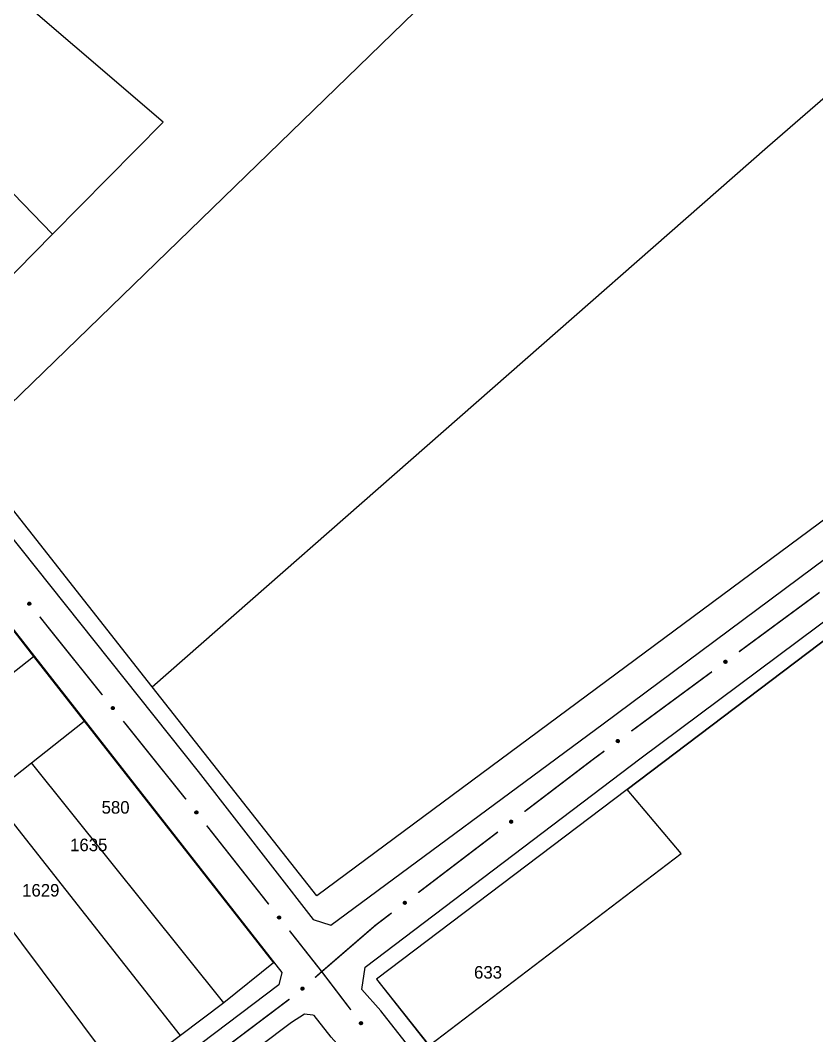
# Model space of a CAD drawing. Extents: x 200123 to 201542, y 4839549 to 4841240.
# Drawn here: x 200972.4 to 201067.7, y 4840145.4 to 4840266.9 of the extents above; entities that cross this region are included whole.
import ezdxf
from ezdxf.enums import TextEntityAlignment as Align

# ---------------------------------------------------------------- set-up
doc = ezdxf.new("R2010")
doc.units = 0
doc.header["$LTSCALE"] = 1.5
doc.header["$MEASUREMENT"] = 0
for name, color, linetype in [('CD_MALHA_LOTES', 7, 'CONTINUOUS'), ('RU-QUADRA', 210, 'CONTINUOUS'), ('SV-EIXO-RUA-PAV', 20, 'CONTINUOUS'), ('SV-RUA-PAVIM', 7, 'CONTINUOUS'), ('Th_NmrPort', 1, 'CONTINUOUS')]:
    doc.layers.add(name, color=color, linetype=linetype)

msp = doc.modelspace()

# ---------------------------------------------------------------- linework, layer by layer
at = {"layer": 'CD_MALHA_LOTES', "linetype": 'Continuous', "flags": 128}
for points in [[(200988.18, 4840187.11), (201061.83, 4840251.72), (201098.76, 4840283.81), (201146.79, 4840324.45), (201154.39, 4840330.88)], [(200965.7, 4840215.64), (201041.16, 4840288.82)], [(200989.48, 4840254.69), (200957.46, 4840282.14), (200952.09, 4840287.36)], [(201159.21, 4840274.3), (201007.89, 4840162.1), (200988.18, 4840187.11)], [(200976.24, 4840241.26), (200989.48, 4840254.69)], [(200976.24, 4840241.26), (200965.67, 4840252.17)], [(200959.16, 4840223.94), (200976.24, 4840241.26)], [(201045.03, 4840174.84), (201121.18, 4840232.46)], [(200988.18, 4840187.11), (200965.7, 4840215.64)], [(200969.54, 4840196.39), (200973.98, 4840190.73)], [(200958.04, 4840178.22), (200973.98, 4840190.73)], [(200973.98, 4840190.73), (200980.04, 4840183.01)], [(200973.71, 4840178.03), (200980.04, 4840183.01)], [(200980.04, 4840183.01), (201002.69, 4840154.1)], [(200968.88, 4840174.17), (200973.71, 4840178.03)], [(200996.74, 4840149.31), (200973.71, 4840178.03)], [(200991.55, 4840145.37), (200968.88, 4840174.17)], [(201045.03, 4840174.84), (201015.04, 4840152.15)], [(201051.48, 4840167.18), (201045.03, 4840174.84)], [(200984.72, 4840140.2), (200962.86, 4840169.36)], [(201021.31, 4840144.18), (201051.48, 4840167.18)], [(201002.69, 4840154.1), (200996.74, 4840149.31)], [(201015.04, 4840152.15), (201021.31, 4840144.18)], [(200996.74, 4840149.31), (200991.55, 4840145.37)], [(200991.55, 4840145.37), (200984.72, 4840140.2)]]:
    msp.add_lwpolyline(points, dxfattribs=at)
at = {"layer": 'RU-QUADRA', "linetype": 'Continuous', "flags": 128}
msp.add_lwpolyline([(201159.21, 4840159.42), (201182.62, 4840177.05), (201180.33, 4840180.96), (201218.33, 4840208.17), (201234.5, 4840219.93), (201188.58, 4840283.1), (201172.4, 4840271.33), (201159.21, 4840261.33), (201133.96, 4840242.16), (201129.5, 4840238.78), (201121.18, 4840232.46), (201045.03, 4840174.84), (201015.04, 4840152.15), (201065.11, 4840088.54)], close=True, dxfattribs=at)
for points in [[(201159.21, 4840274.3), (201007.89, 4840162.1), (200988.18, 4840187.11), (200965.7, 4840215.64), (200959.16, 4840223.94), (200930.28, 4840260.59), (200930.5, 4840262.81), (200936.39, 4840269.5)], [(200923.92, 4840254.61), (201002.69, 4840154.1), (200996.74, 4840149.31), (200991.55, 4840145.37), (200984.72, 4840140.2), (200977.49, 4840134.72), (200972.11, 4840130.63)]]:
    msp.add_lwpolyline(points, dxfattribs=at)
at = {"layer": 'SV-EIXO-RUA-PAV', "const_width": 0.18}
for points in [[(201058.399436, 4840191.297661), (201068.0595, 4840198.416871)], [(200976.91, 4840192.75), (200974.715581, 4840195.498492)], [(200977.212018, 4840192.373145), (200976.91, 4840192.75)], [(200982.214962, 4840186.130505), (200977.212018, 4840192.373145)], [(201045.51935, 4840181.80538), (201055.179414, 4840188.92459)], [(200992.22085, 4840173.645226), (200984.716434, 4840183.009185)], [(201040.692825, 4840178.241095), (201040.98, 4840178.46)], [(201040.98, 4840178.46), (201042.299328, 4840179.43231)], [(201032.739908, 4840172.178826), (201040.692825, 4840178.241095)], [(201002.127618, 4840161.081189), (200994.701859, 4840170.507647)], [(201020.015241, 4840162.479195), (201029.558741, 4840169.753918)], [(201014.9, 4840158.58), (201016.834074, 4840160.054287)], [(201008.47, 4840153.03), (201004.602871, 4840157.939037)], [(201008.47, 4840153.03), (201014.469948, 4840158.208804)], [(201014.469948, 4840158.208804), (201014.9, 4840158.58)], [(201007.665317, 4840152.318491), (201008.414464, 4840152.980895)], [(201008.414464, 4840152.980895), (201008.47, 4840153.03)], [(201008.92482, 4840152.432723), (201008.47, 4840153.03)], [(201011.953991, 4840148.454768), (201008.92482, 4840152.432723)], [(200995.025766, 4840142.519384), (201004.606224, 4840149.745367)]]:
    msp.add_lwpolyline(points, dxfattribs=at)
at = {"layer": 'SV-EIXO-RUA-PAV'}
for points in [[(200973.47133, 4840196.880476), (200973.422654, 4840196.885235), (200973.381792, 4840196.899279), (200973.351083, 4840196.920802), (200973.328905, 4840196.946896), (200973.309223, 4840196.976148), (200973.295885, 4840197.010018), (200973.28941, 4840197.050889), (200973.293841, 4840197.099751), (200973.310978, 4840197.140665), (200973.330468, 4840197.171901), (200973.356347, 4840197.196593), (200973.385083, 4840197.215237), (200973.420724, 4840197.227928), (200973.462206, 4840197.234086), (200973.511232, 4840197.228441), (200973.551197, 4840197.214398), (200973.580354, 4840197.192801), (200973.605013, 4840197.166627), (200973.624749, 4840197.136523), (200973.63765, 4840197.1032), (200973.643775, 4840197.061422), (200973.637562, 4840197.013108), (200973.624011, 4840196.973087), (200973.602829, 4840196.943635), (200973.576514, 4840196.919938), (200973.547415, 4840196.89984), (200973.513926, 4840196.885016), (200973.47133, 4840196.880476)], [(201056.608454, 4840190.1145), (201056.615091, 4840190.162956), (201056.630703, 4840190.203244), (201056.653397, 4840190.233099), (201056.680329, 4840190.254252), (201056.71032, 4840190.272789), (201056.74468, 4840190.284807), (201056.78577, 4840190.289699), (201056.834425, 4840190.283382), (201056.874645, 4840190.264676), (201056.905105, 4840190.243994), (201056.928779, 4840190.21718), (201056.946298, 4840190.187744), (201056.957602, 4840190.15164), (201056.962152, 4840190.109951), (201056.954617, 4840190.06118), (201056.93904, 4840190.021787), (201056.916332, 4840189.993487), (201056.889225, 4840189.969857), (201056.85838, 4840189.9513), (201056.824583, 4840189.939697), (201056.7826, 4840189.935191), (201056.734562, 4840189.943266), (201056.695095, 4840189.958354), (201056.666483, 4840189.980658), (201056.643821, 4840190.00787), (201056.624863, 4840190.037724), (201056.611344, 4840190.07176), (201056.608454, 4840190.1145)], [(200983.469652, 4840184.388886), (200983.420967, 4840184.393556), (200983.380079, 4840184.407525), (200983.349331, 4840184.428991), (200983.327105, 4840184.455045), (200983.307369, 4840184.48426), (200983.29397, 4840184.518106), (200983.287419, 4840184.558965), (200983.291761, 4840184.607835), (200983.308823, 4840184.64878), (200983.328256, 4840184.680052), (200983.354089, 4840184.704792), (200983.382792, 4840184.723488), (200983.418409, 4840184.736244), (200983.45988, 4840184.742478), (200983.508915, 4840184.736923), (200983.548906, 4840184.722954), (200983.578103, 4840184.70141), (200983.60281, 4840184.675281), (200983.622601, 4840184.645213), (200983.635563, 4840184.611914), (200983.641765, 4840184.570148), (200983.635641, 4840184.521822), (200983.622163, 4840184.481777), (200983.601035, 4840184.452286), (200983.574763, 4840184.42854), (200983.545701, 4840184.408389), (200983.51224, 4840184.393503), (200983.469652, 4840184.388886)], [(201043.728368, 4840180.622219), (201043.735005, 4840180.670675), (201043.750618, 4840180.710964), (201043.773311, 4840180.740819), (201043.800243, 4840180.761971), (201043.830234, 4840180.780508), (201043.864594, 4840180.792527), (201043.905684, 4840180.797418), (201043.954339, 4840180.791102), (201043.99456, 4840180.772396), (201044.025019, 4840180.751713), (201044.048693, 4840180.7249), (201044.066213, 4840180.695464), (201044.077516, 4840180.65936), (201044.082067, 4840180.61767), (201044.074531, 4840180.5689), (201044.058954, 4840180.529507), (201044.036246, 4840180.501206), (201044.009139, 4840180.477577), (201043.978294, 4840180.459019), (201043.944497, 4840180.447416), (201043.902514, 4840180.44291), (201043.854476, 4840180.450985), (201043.815009, 4840180.466073), (201043.786398, 4840180.488378), (201043.763735, 4840180.515589), (201043.744777, 4840180.545443), (201043.731258, 4840180.57948), (201043.728368, 4840180.622219)], [(200993.466671, 4840171.897737), (200993.418027, 4840171.902814), (200993.377258, 4840171.917125), (200993.34669, 4840171.938848), (200993.324683, 4840171.965087), (200993.305193, 4840171.994467), (200993.292077, 4840172.028423), (200993.285869, 4840172.069335), (200993.29062, 4840172.118168), (200993.308024, 4840172.158968), (200993.327718, 4840172.190076), (200993.353757, 4840172.214599), (200993.382615, 4840172.233055), (200993.418338, 4840172.245512), (200993.45986, 4840172.251399), (200993.508847, 4840172.245434), (200993.54872, 4840172.23113), (200993.577735, 4840172.209342), (200993.602223, 4840172.183008), (200993.621762, 4840172.152775), (200993.634444, 4840172.119368), (200993.640296, 4840172.077551), (200993.633767, 4840172.029279), (200993.619955, 4840171.989348), (200993.59858, 4840171.960034), (200993.572111, 4840171.93651), (200993.542881, 4840171.916603), (200993.509296, 4840171.901998), (200993.466671, 4840171.897737)], [(201030.968323, 4840170.966815), (201030.974174, 4840171.015372), (201030.989132, 4840171.055908), (201031.011339, 4840171.086126), (201031.037925, 4840171.107713), (201031.067612, 4840171.126733), (201031.101773, 4840171.139306), (201031.142778, 4840171.144862), (201031.191529, 4840171.139335), (201031.232047, 4840171.121283), (201031.262838, 4840171.101096), (201031.286943, 4840171.07467), (201031.304937, 4840171.045521), (201031.316824, 4840171.009605), (201031.322049, 4840170.967994), (201031.315304, 4840170.919108), (201031.300367, 4840170.879469), (201031.27812, 4840170.850804), (201031.251399, 4840170.826739), (201031.220859, 4840170.807684), (201031.187255, 4840170.795535), (201031.14535, 4840170.79035), (201031.097188, 4840170.797646), (201031.057482, 4840170.812092), (201031.028512, 4840170.833931), (201031.005412, 4840170.860771), (201030.985973, 4840170.890314), (201030.971904, 4840170.924128), (201030.968323, 4840170.966815)], [(201018.243656, 4840161.267184), (201018.249507, 4840161.315741), (201018.264465, 4840161.356277), (201018.286672, 4840161.386495), (201018.313258, 4840161.408081), (201018.342945, 4840161.427102), (201018.377105, 4840161.439675), (201018.418111, 4840161.445231), (201018.466862, 4840161.439703), (201018.50738, 4840161.421651), (201018.538171, 4840161.401465), (201018.562276, 4840161.375038), (201018.58027, 4840161.34589), (201018.592157, 4840161.309974), (201018.597382, 4840161.268363), (201018.590637, 4840161.219477), (201018.5757, 4840161.179837), (201018.553453, 4840161.151173), (201018.526732, 4840161.127107), (201018.496192, 4840161.108052), (201018.462588, 4840161.095904), (201018.420683, 4840161.090718), (201018.372521, 4840161.098015), (201018.332815, 4840161.112461), (201018.303845, 4840161.1343), (201018.280745, 4840161.16114), (201018.261306, 4840161.190683), (201018.247237, 4840161.224496), (201018.243656, 4840161.267184)], [(201003.367684, 4840159.329127), (201003.31904, 4840159.334204), (201003.278271, 4840159.348515), (201003.247703, 4840159.370238), (201003.225696, 4840159.396477), (201003.206205, 4840159.425857), (201003.19309, 4840159.459813), (201003.186881, 4840159.500725), (201003.191632, 4840159.549558), (201003.209037, 4840159.590358), (201003.22873, 4840159.621466), (201003.25477, 4840159.645989), (201003.283628, 4840159.664445), (201003.31935, 4840159.676902), (201003.360872, 4840159.682789), (201003.40986, 4840159.676824), (201003.449732, 4840159.66252), (201003.478747, 4840159.640732), (201003.503235, 4840159.614398), (201003.522774, 4840159.584165), (201003.535456, 4840159.550758), (201003.541308, 4840159.508941), (201003.53478, 4840159.460669), (201003.520967, 4840159.420738), (201003.499593, 4840159.391424), (201003.473123, 4840159.3679), (201003.443894, 4840159.347993), (201003.410309, 4840159.333388), (201003.367684, 4840159.329127)], [(201005.986468, 4840150.980976), (201005.988775, 4840151.02983), (201006.000749, 4840151.071345), (201006.020702, 4840151.103097), (201006.045649, 4840151.126558), (201006.073876, 4840151.147684), (201006.107033, 4840151.162706), (201006.147527, 4840151.171227), (201006.19655, 4840151.169256), (201006.238273, 4840151.154195), (201006.270448, 4840151.136299), (201006.29641, 4840151.111693), (201006.316474, 4840151.083929), (201006.330938, 4840151.048971), (201006.339173, 4840151.00785), (201006.335998, 4840150.958604), (201006.32398, 4840150.917983), (201006.303874, 4840150.887778), (201006.278972, 4840150.861835), (201006.249897, 4840150.840612), (201006.217264, 4840150.826054), (201006.175847, 4840150.817838), (201006.127282, 4840150.821616), (201006.086631, 4840150.833139), (201006.056152, 4840150.852815), (201006.031163, 4840150.877907), (201006.009629, 4840150.90596), (201005.993141, 4840150.938661), (201005.986468, 4840150.980976)], [(201013.165126, 4840146.682584), (201013.116572, 4840146.688459), (201013.076044, 4840146.703437), (201013.045836, 4840146.725659), (201013.024263, 4840146.752256), (201013.005258, 4840146.781952), (201012.992701, 4840146.816119), (201012.987165, 4840146.857128), (201012.992717, 4840146.905875), (201013.010789, 4840146.946385), (201013.030991, 4840146.977165), (201013.057429, 4840147.001257), (201013.086587, 4840147.019237), (201013.122509, 4840147.031106), (201013.164122, 4840147.03631), (201013.213005, 4840147.029542), (201013.252637, 4840147.014585), (201013.281291, 4840146.992324), (201013.305343, 4840146.965591), (201013.324383, 4840146.935042), (201013.336515, 4840146.901431), (201013.341679, 4840146.859524), (201013.334359, 4840146.811365), (201013.319893, 4840146.771666), (201013.29804, 4840146.742708), (201013.271188, 4840146.719621), (201013.241636, 4840146.700196), (201013.207816, 4840146.686144), (201013.165126, 4840146.682584)]]:
    msp.add_lwpolyline(points, close=True, dxfattribs=at)
for points in [[(200973.47133, 4840196.880476), (200973.28941, 4840197.050889)], [(200973.513926, 4840196.885016), (200973.293841, 4840197.099751)], [(200973.493509, 4840196.884525), (200973.295294, 4840197.07374)], [(200973.422654, 4840196.885235), (200973.295885, 4840197.010018)], [(200973.444921, 4840196.884146), (200973.297591, 4840197.024937)], [(200973.52783, 4840196.896212), (200973.304925, 4840197.116351)], [(200973.399326, 4840196.893141), (200973.308848, 4840196.98678)], [(200973.381792, 4840196.899279), (200973.309223, 4840196.976148)], [(200973.547415, 4840196.89984), (200973.310978, 4840197.140665)], [(200973.558745, 4840196.912165), (200973.322434, 4840197.151283)], [(200973.576514, 4840196.919938), (200973.330468, 4840197.171901)], [(200973.588388, 4840196.934086), (200973.346546, 4840197.184503)], [(200973.602829, 4840196.943635), (200973.356347, 4840197.196593)], [(200973.611856, 4840196.961553), (200973.37299, 4840197.20387)], [(200973.624011, 4840196.973087), (200973.385083, 4840197.215237)], [(200973.630216, 4840196.995419), (200973.406674, 4840197.218541)], [(200973.637562, 4840197.013108), (200973.420724, 4840197.227928)], [(200973.637077, 4840197.039311), (200973.443764, 4840197.228947)], [(200973.643775, 4840197.061422), (200973.462206, 4840197.234086)], [(200973.635417, 4840197.08513), (200973.491922, 4840197.225491)], [(200973.63765, 4840197.1032), (200973.511232, 4840197.228441)], [(200973.627995, 4840197.122856), (200973.5356, 4840197.216711)], [(200973.624749, 4840197.136523), (200973.551197, 4840197.214398)], [(201056.608454, 4840190.1145), (201056.78577, 4840190.289699)], [(201056.611344, 4840190.07176), (201056.834425, 4840190.283382)], [(201056.611643, 4840190.092181), (201056.808376, 4840190.282935)], [(201056.613142, 4840190.140747), (201056.759521, 4840190.282526)], [(201056.615091, 4840190.162956), (201056.74468, 4840190.284807)], [(201056.621995, 4840190.057434), (201056.850584, 4840190.271665)], [(201056.623892, 4840190.185961), (201056.720959, 4840190.272752)], [(201056.624863, 4840190.037724), (201056.874645, 4840190.264676)], [(201056.630703, 4840190.203244), (201056.71032, 4840190.272789)], [(201056.636741, 4840190.025925), (201056.884813, 4840190.252819)], [(201056.643821, 4840190.00787), (201056.905105, 4840190.243994)], [(201056.657499, 4840189.995458), (201056.917077, 4840190.22744)], [(201056.666483, 4840189.980658), (201056.928779, 4840190.21718)], [(201056.684039, 4840189.970946), (201056.935407, 4840190.200268)], [(201056.695095, 4840189.958354), (201056.946298, 4840190.187744)], [(201056.71717, 4840189.951291), (201056.948765, 4840190.166042)], [(201056.734562, 4840189.943266), (201056.957602, 4840190.15164)], [(201056.760764, 4840189.942738), (201056.95773, 4840190.128577)], [(201056.7826, 4840189.935191), (201056.962152, 4840190.109951)], [(201056.806613, 4840189.942626), (201056.952415, 4840190.080589)], [(201056.824583, 4840189.939697), (201056.954617, 4840190.06118)], [(201056.844598, 4840189.948584), (201056.941954, 4840190.037284)], [(201056.85838, 4840189.9513), (201056.93904, 4840190.021787)], [(200983.51224, 4840184.393503), (200983.291761, 4840184.607835)], [(200983.526123, 4840184.404725), (200983.302815, 4840184.624455)], [(200983.545701, 4840184.408389), (200983.308823, 4840184.64878)], [(200983.557009, 4840184.420735), (200983.320259, 4840184.659419)], [(200983.574763, 4840184.42854), (200983.328256, 4840184.680052)], [(200983.586611, 4840184.44271), (200983.344311, 4840184.692684)], [(200983.601035, 4840184.452286), (200983.354089, 4840184.704792)], [(200983.610029, 4840184.47022), (200983.370719, 4840184.712099)], [(200983.622163, 4840184.481777), (200983.382792, 4840184.723488)], [(200983.628326, 4840184.504119), (200983.404376, 4840184.726832)], [(200983.635641, 4840184.521822), (200983.418409, 4840184.736244)], [(200983.635108, 4840184.548024), (200983.441447, 4840184.737306)], [(200983.641765, 4840184.570148), (200983.45988, 4840184.742478)], [(200983.633363, 4840184.59384), (200983.489611, 4840184.733938)], [(200983.635563, 4840184.611914), (200983.508915, 4840184.736923)], [(200983.625872, 4840184.631553), (200983.533305, 4840184.725238)], [(200983.622601, 4840184.645213), (200983.548906, 4840184.722954)], [(200983.469652, 4840184.388886), (200983.287419, 4840184.558965)], [(200983.491823, 4840184.392975), (200983.293262, 4840184.581826)], [(200983.420967, 4840184.393556), (200983.29397, 4840184.518106)], [(200983.443236, 4840184.392507), (200983.295648, 4840184.533028)], [(200983.397625, 4840184.401418), (200983.306975, 4840184.494892)], [(200983.380079, 4840184.407525), (200983.307369, 4840184.48426)], [(201043.728368, 4840180.622219), (201043.905684, 4840180.797418)], [(201043.731258, 4840180.57948), (201043.954339, 4840180.791102)], [(201043.731557, 4840180.599901), (201043.928291, 4840180.790655)], [(201043.733056, 4840180.648467), (201043.879436, 4840180.790246)], [(201043.735005, 4840180.670675), (201043.864594, 4840180.792527)], [(201043.741909, 4840180.565154), (201043.970498, 4840180.779384)], [(201043.743806, 4840180.69368), (201043.840873, 4840180.780471)], [(201043.744777, 4840180.545443), (201043.99456, 4840180.772396)], [(201043.750618, 4840180.710964), (201043.830234, 4840180.780508)], [(201043.756655, 4840180.533645), (201044.004727, 4840180.760539)], [(201043.763735, 4840180.515589), (201044.025019, 4840180.751713)], [(201043.777414, 4840180.503177), (201044.036991, 4840180.73516)], [(201043.786398, 4840180.488378), (201044.048693, 4840180.7249)], [(201043.803954, 4840180.478665), (201044.055321, 4840180.707988)], [(201043.815009, 4840180.466073), (201044.066213, 4840180.695464)], [(201043.837084, 4840180.45901), (201044.068679, 4840180.673761)], [(201043.854476, 4840180.450985), (201044.077516, 4840180.65936)], [(201043.880679, 4840180.450457), (201044.077644, 4840180.636297)], [(201043.902514, 4840180.44291), (201044.082067, 4840180.61767)], [(201043.926527, 4840180.450346), (201044.072329, 4840180.588309)], [(201043.944497, 4840180.447416), (201044.074531, 4840180.5689)], [(201043.964512, 4840180.456304), (201044.061868, 4840180.545003)], [(201043.978294, 4840180.459019), (201044.058954, 4840180.529507)], [(200993.466671, 4840171.897737), (200993.285869, 4840172.069335)], [(200993.509296, 4840171.901998), (200993.29062, 4840172.118168)], [(200993.488876, 4840171.901641), (200993.291903, 4840172.092147)], [(200993.418027, 4840171.902814), (200993.292077, 4840172.028423)], [(200993.440287, 4840171.901579), (200993.29388, 4840172.04333)], [(200993.523273, 4840171.913103), (200993.301812, 4840172.134694)], [(200993.394752, 4840171.910872), (200993.304888, 4840172.005101)], [(200993.377258, 4840171.917125), (200993.305193, 4840171.994467)], [(200993.542881, 4840171.916603), (200993.308024, 4840172.158968)], [(200993.554292, 4840171.928853), (200993.319549, 4840172.169511)], [(200993.572111, 4840171.93651), (200993.327718, 4840172.190076)], [(200993.584077, 4840171.95058), (200993.343878, 4840172.202573)], [(200993.59858, 4840171.960034), (200993.353757, 4840172.214599)], [(200993.607724, 4840171.977893), (200993.370448, 4840172.221767)], [(200993.619955, 4840171.989348), (200993.382615, 4840172.233055)], [(200993.626305, 4840172.011638), (200993.404228, 4840172.236217)], [(200993.633767, 4840172.029279), (200993.418338, 4840172.245512)], [(200993.633454, 4840172.055485), (200993.441385, 4840172.246381)], [(200993.640296, 4840172.077551), (200993.45986, 4840172.251399)], [(200993.632093, 4840172.101313), (200993.489519, 4840172.242609)], [(200993.634444, 4840172.119368), (200993.508847, 4840172.245434)], [(200993.624918, 4840172.139087), (200993.533138, 4840172.233544)], [(200993.621762, 4840172.152775), (200993.54872, 4840172.23113)], [(201030.968323, 4840170.966815), (201031.142778, 4840171.144862)], [(201030.971873, 4840170.944551), (201031.165491, 4840171.138466)], [(201030.971904, 4840170.924128), (201031.191529, 4840171.139335)], [(201030.972585, 4840170.993135), (201031.116649, 4840171.137266)], [(201030.974174, 4840171.015372), (201031.101773, 4840171.139306)], [(201030.982601, 4840171.038517), (201031.07825, 4840171.126868)], [(201030.982786, 4840170.909976), (201031.207876, 4840171.12788)], [(201030.985973, 4840170.890314), (201031.232047, 4840171.121283)], [(201030.989132, 4840171.055908), (201031.067612, 4840171.126733)], [(201030.99804, 4840170.87871), (201031.242405, 4840171.109592)], [(201031.005412, 4840170.860771), (201031.262838, 4840171.101096)], [(201031.01929, 4840170.848583), (201031.275076, 4840171.084739)], [(201031.028512, 4840170.833931), (201031.286943, 4840171.07467)], [(201031.046223, 4840170.824504), (201031.293844, 4840171.057867)], [(201031.057482, 4840170.812092), (201031.304937, 4840171.045521)], [(201031.079668, 4840170.805388), (201031.307755, 4840171.023862)], [(201031.097188, 4840170.797646), (201031.316824, 4840171.009605)], [(201031.123395, 4840170.797542), (201031.317325, 4840170.986547)], [(201031.14535, 4840170.79035), (201031.322049, 4840170.967994)], [(201031.16924, 4840170.798173), (201031.312788, 4840170.938479)], [(201031.187255, 4840170.795535), (201031.315304, 4840170.919108)], [(201031.207123, 4840170.804746), (201031.30303, 4840170.89501)], [(201031.220859, 4840170.807684), (201031.300367, 4840170.879469)], [(201018.243656, 4840161.267184), (201018.418111, 4840161.445231)], [(201018.247205, 4840161.24492), (201018.440824, 4840161.438835)], [(201018.247237, 4840161.224496), (201018.466862, 4840161.439703)], [(201018.247918, 4840161.293504), (201018.391982, 4840161.437635)], [(201018.249507, 4840161.315741), (201018.377105, 4840161.439675)], [(201018.257934, 4840161.338885), (201018.353583, 4840161.427237)], [(201018.258119, 4840161.210345), (201018.483208, 4840161.428249)], [(201018.261306, 4840161.190683), (201018.50738, 4840161.421651)], [(201018.264465, 4840161.356277), (201018.342945, 4840161.427102)], [(201018.273373, 4840161.179079), (201018.517738, 4840161.409961)], [(201018.280745, 4840161.16114), (201018.538171, 4840161.401465)], [(201018.294623, 4840161.148952), (201018.550409, 4840161.385108)], [(201018.303845, 4840161.1343), (201018.562276, 4840161.375038)], [(201018.321556, 4840161.124873), (201018.569177, 4840161.358236)], [(201018.332815, 4840161.112461), (201018.58027, 4840161.34589)], [(201018.355001, 4840161.105757), (201018.583088, 4840161.32423)], [(201018.372521, 4840161.098015), (201018.592157, 4840161.309974)], [(201018.398728, 4840161.097911), (201018.592658, 4840161.286916)], [(201018.420683, 4840161.090718), (201018.597382, 4840161.268363)], [(201018.444573, 4840161.098542), (201018.588121, 4840161.238848)], [(201018.462588, 4840161.095904), (201018.590637, 4840161.219477)], [(201018.482456, 4840161.105114), (201018.578363, 4840161.195379)], [(201018.496192, 4840161.108052), (201018.5757, 4840161.179837)], [(201003.367684, 4840159.329127), (201003.186881, 4840159.500725)], [(201003.410309, 4840159.333388), (201003.191632, 4840159.549558)], [(201003.389889, 4840159.333031), (201003.192915, 4840159.523537)], [(201003.31904, 4840159.334204), (201003.19309, 4840159.459813)], [(201003.341299, 4840159.332969), (201003.194893, 4840159.47472)], [(201003.424285, 4840159.344493), (201003.202825, 4840159.566084)], [(201003.295764, 4840159.342262), (201003.2059, 4840159.436491)], [(201003.278271, 4840159.348515), (201003.206205, 4840159.425857)], [(201003.443894, 4840159.347993), (201003.209037, 4840159.590358)], [(201003.455304, 4840159.360243), (201003.220561, 4840159.600901)], [(201003.473123, 4840159.3679), (201003.22873, 4840159.621466)], [(201003.485089, 4840159.38197), (201003.244891, 4840159.633963)], [(201003.499593, 4840159.391424), (201003.25477, 4840159.645989)], [(201003.508737, 4840159.409283), (201003.27146, 4840159.653157)], [(201003.520967, 4840159.420738), (201003.283628, 4840159.664445)], [(201003.527317, 4840159.443028), (201003.30524, 4840159.667607)], [(201003.53478, 4840159.460669), (201003.31935, 4840159.676902)], [(201003.534466, 4840159.486875), (201003.342397, 4840159.677771)], [(201003.541308, 4840159.508941), (201003.360872, 4840159.682789)], [(201003.533105, 4840159.532703), (201003.390531, 4840159.674)], [(201003.535456, 4840159.550758), (201003.40986, 4840159.676824)], [(201003.52593, 4840159.570477), (201003.43415, 4840159.664934)], [(201003.522774, 4840159.584165), (201003.449732, 4840159.66252)], [(201005.986468, 4840150.980976), (201006.147527, 4840151.171227)], [(201005.988775, 4840151.02983), (201006.107033, 4840151.162706)], [(201005.988806, 4840151.007536), (201006.122018, 4840151.161752)], [(201005.991625, 4840150.959028), (201006.170644, 4840151.166497)], [(201005.993141, 4840150.938661), (201006.19655, 4840151.169256)], [(201005.995499, 4840151.053525), (201006.084476, 4840151.148592)], [(201006.000749, 4840151.071345), (201006.073876, 4840151.147684)], [(201006.005022, 4840150.925338), (201006.213685, 4840151.159019)], [(201006.009629, 4840150.90596), (201006.238273, 4840151.154195)], [(201006.022507, 4840150.895263), (201006.249453, 4840151.143287)], [(201006.031163, 4840150.877907), (201006.270448, 4840151.136299)], [(201006.045889, 4840150.866759), (201006.283842, 4840151.120874)], [(201006.056152, 4840150.852815), (201006.29641, 4840151.111693)], [(201006.074501, 4840150.8447), (201006.304513, 4840151.095436)], [(201006.086631, 4840150.833139), (201006.316474, 4840151.083929)], [(201006.109246, 4840150.828065), (201006.320858, 4840151.062531)], [(201006.127282, 4840150.821616), (201006.330938, 4840151.048971)], [(201006.153428, 4840150.823416), (201006.333114, 4840151.026011)], [(201006.175847, 4840150.817838), (201006.339173, 4840151.00785)], [(201006.199105, 4840150.827376), (201006.332081, 4840150.97774)], [(201006.217264, 4840150.826054), (201006.335998, 4840150.958604)], [(201006.236411, 4840150.836684), (201006.325506, 4840150.933677)], [(201006.249897, 4840150.840612), (201006.32398, 4840150.917983)], [(201013.241636, 4840146.700196), (201013.010789, 4840146.946385)], [(201013.253246, 4840146.712258), (201013.022485, 4840146.956737)], [(201013.271188, 4840146.719621), (201013.030991, 4840146.977165)], [(201013.283384, 4840146.733493), (201013.047354, 4840146.989395)], [(201013.29804, 4840146.742708), (201013.057429, 4840147.001257)], [(201013.307476, 4840146.760414), (201013.074235, 4840147.00815)], [(201013.319893, 4840146.771666), (201013.086587, 4840147.019237)], [(201013.326608, 4840146.793849), (201013.108248, 4840147.022044)], [(201013.334359, 4840146.811365), (201013.122509, 4840147.031106)], [(201013.334476, 4840146.837573), (201013.145567, 4840147.031596)], [(201013.341679, 4840146.859524), (201013.164122, 4840147.03631)], [(201013.333868, 4840146.883417), (201013.193633, 4840147.027035)], [(201013.336515, 4840146.901431), (201013.213005, 4840147.029542)], [(201013.327314, 4840146.921304), (201013.237097, 4840147.017255)], [(201013.324383, 4840146.935042), (201013.252637, 4840147.014585)], [(201013.165126, 4840146.682584), (201012.987165, 4840146.857128)], [(201013.116572, 4840146.688459), (201012.992701, 4840146.816119)], [(201013.207816, 4840146.686144), (201012.992717, 4840146.905875)], [(201013.187392, 4840146.686123), (201012.993573, 4840146.879837)], [(201013.138809, 4840146.686859), (201012.994749, 4840146.830995)], [(201013.221972, 4840146.697019), (201013.00418, 4840146.922216)], [(201013.093432, 4840146.696898), (201013.005127, 4840146.79259)], [(201013.076044, 4840146.703437), (201013.005258, 4840146.781952)]]:
    msp.add_lwpolyline(points, dxfattribs=at)
at = {"layer": 'SV-RUA-PAVIM', "linetype": 'Continuous'}
for points in [[(200978.97, 4840321.06, 2.44), (200964.46, 4840304.46, 3.88), (200928.88, 4840264.13, 3.65), (200928.04, 4840263.17, 3.65), (200927.36, 4840261.36, 3.65), (200927.37, 4840261.36, 3.65), (200927.85, 4840260, 3.65), (200927.84, 4840259.98, 3.65), (200944.17, 4840239.09, 3.65), (200993.69, 4840177, 5.36), (201007.44, 4840159.27, 5.37), (201009.57, 4840158.61, 5.37), (201042.16, 4840182.68, 4.73), (201159.21, 4840269.8, 4.73)], [(201159.21, 4840155.8, 4.46), (201088.7, 4840102.28, 7.89), (201065.22, 4840085.5, 7.38), (201063.81, 4840086.15, 7.36), (201059.01, 4840093.03, 7.31), (201015.53, 4840148.34, 5.52), (201013.25, 4840150.9, 5.35), (201013.66, 4840153.56, 5.35), (201046.72, 4840178.61, 4.94), (201159.21, 4840262.48, 4.94)]]:
    msp.add_polyline3d(points, dxfattribs=at)
for points in [[(200848.94, 4840164.57, 3.72), (200846.67, 4840167.55, 3.72), (200846.28, 4840169.44, 3.72), (200847.09, 4840171.42, 3.72), (200921.92, 4840255.17, 3.91), (200922.43, 4840255.7, 3.91), (200922.99, 4840255.73, 3.91), (200923.41, 4840255.43, 3.91), (200969.03, 4840197.18, 3.91), (201003.68, 4840152.93, 4.15), (201003.35, 4840151.45, 4.15), (200915.79, 4840085.28, 4.99), (200913.31, 4840084.49, 5), (200911.21, 4840084.86, 4.99), (200909.53, 4840085.98, 4.99), (200908.02, 4840087.89, 4.99)], [(200963.27, 4840017.14, 6.38), (200965.44, 4840013.97, 6.38), (200967.37, 4840013.73, 6.39), (200969.09, 4840014.61, 6.62), (201057.19, 4840078.5, 7.4), (201058.48, 4840079.46, 7.4), (201058.98, 4840080.47, 7.4), (201058.37, 4840081.85, 7.4), (201011, 4840143.64, 5.64), (201009.6, 4840145.19, 5.64), (201007.55, 4840147.78, 5.99), (201007.39, 4840147.83, 5.99), (201006.41, 4840147.93, 5.99), (201004.83, 4840146.96, 5.99), (200917.13, 4840080.97, 5.47), (200916, 4840079.89, 5.4), (200915.57, 4840078.84, 5.4), (200915.78, 4840077.74, 5.4)]]:
    msp.add_polyline3d(points, close=True, dxfattribs=at)

# ---------------------------------------------------------------- texts
at = {"layer": 'Th_NmrPort', "color": 1}
for s, p in [('580', (200982.119912, 4840172.689426)), ('1635', (200978.346965, 4840168.19585)), ('1629', (200972.606965, 4840162.76585)), ('633', (201026.700574, 4840152.949912))]:
    msp.add_text(s, height=1.5, dxfattribs=at).set_placement(p, align=Align.MIDDLE_LEFT)

doc.saveas('drawing.dxf')
